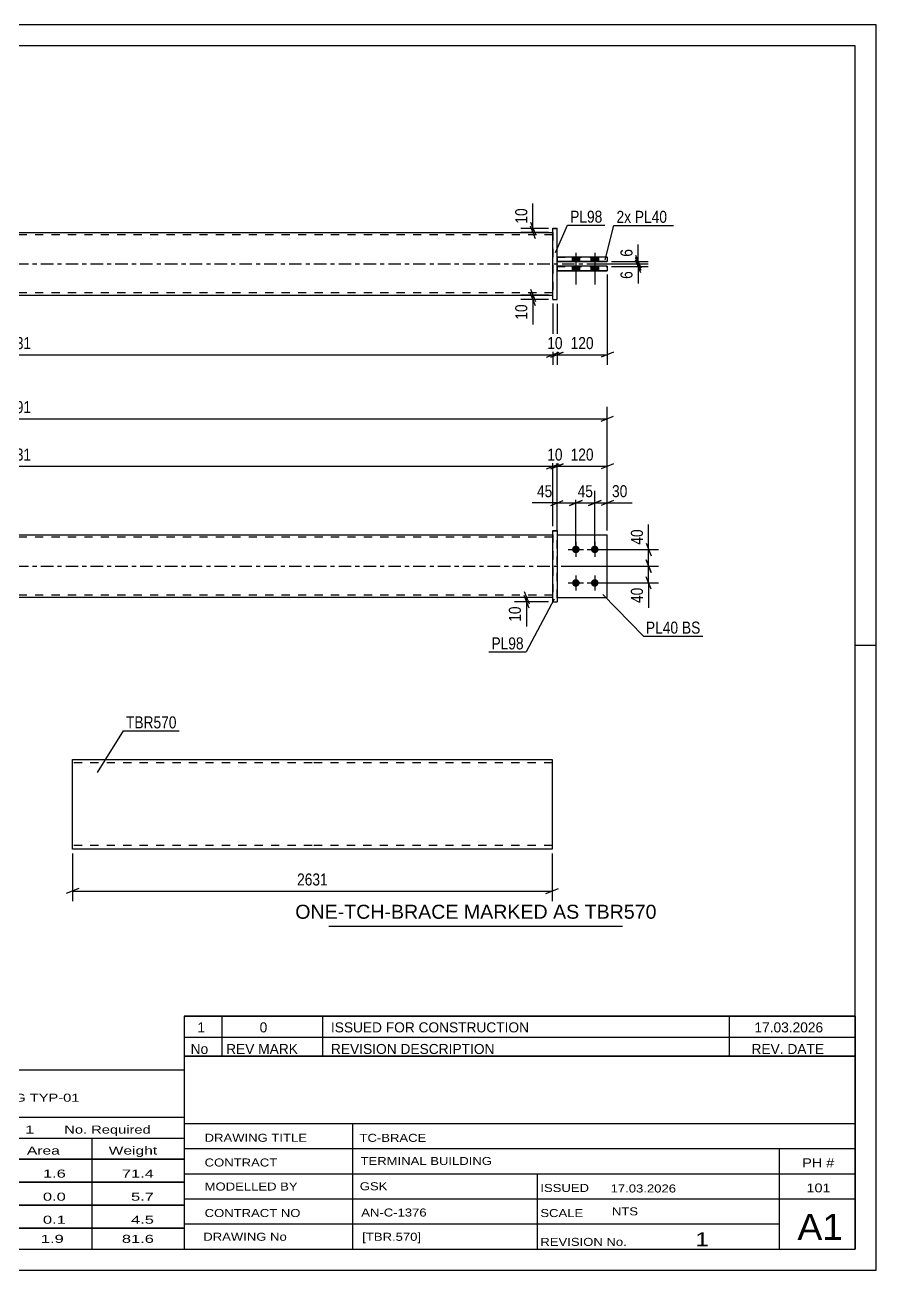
# Model space of a CAD drawing. Header units: millimetres. Extents: x 0 to 420, y 0 to 297.
# Drawn here: x 217 to 420, y 0 to 297 of the extents above; entities that cross this region are included whole.
import ezdxf

# ---------------------------------------------------------------- set-up
doc = ezdxf.new("R2010")
doc.units = ezdxf.units.MM
doc.linetypes.add('DXK_LINE_DOT2', pattern=[3.9198, 1.9599, -1.9599])
doc.linetypes.add('DXK_LINE_DOT3', pattern=[5.9187, 2.979, -0.9799, 0.9799, -0.9799])
doc.styles.add('Arial', font='ARIAL.TTF', dxfattribs={"height": 0.2})
doc.styles.add('Arial Narrow', font='ARIALN.TTF', dxfattribs={"height": 0.2})

# ---------------------------------------------------------------- blocks, each defined once
blk = doc.blocks.new('Unknown-582664691-1163')
at = {"color": 5, "linetype": 'Continuous'}
for p, q in [((420, 297), (0, 297)), ((420, 0), (420, 297)), ((415, 292), (5, 292)), ((415, 5), (415, 292)), ((420, 149), (415, 149)), ((5, 5), (415, 5)), ((0, 0), (420, 0))]:
    blk.add_line(p, q, dxfattribs=at)
blk = doc.blocks.new('Part-582664691-1798 - 1791')
at = {"color": 7, "linetype": 'DXK_LINE_DOT2'}
for p, q in [((343.91, 175.39), (355.91, 175.39)), ((343.91, 160.39), (343.91, 175.39)), ((343.91, 175.39), (355.91, 175.39)), ((355.91, 175.39), (355.91, 175.39)), ((355.91, 160.39), (355.91, 175.39)), ((343.91, 160.39), (343.91, 160.39))]:
    blk.add_line(p, q, dxfattribs=at)
at = {"color": 2, "linetype": 'Continuous'}
for p in [(343.91, 160.39), (343.91, 160.39), (355.91, 160.4), (355.91, 160.39), (355.91, 160.39)]:
    blk.add_line(p, (355.91, 160.39), dxfattribs=at)
blk = doc.blocks.new('Part-582664691-1809 - 1791')
at = {"color": 2, "linetype": 'Continuous'}
for p, q in [((342.91, 176.42), (343.91, 176.42)), ((342.91, 159.42), (342.91, 176.42)), ((343.91, 176.42), (343.91, 159.36)), ((342.91, 159.42), (342.91, 159.36)), ((342.91, 159.36), (342.91, 159.42)), ((342.91, 159.42), (343.91, 159.42)), ((342.91, 159.36), (343.91, 159.36))]:
    blk.add_line(p, q, dxfattribs=at)
at = {"color": 7, "linetype": 'DXK_LINE_DOT2'}
blk.add_line((342.91, 176.36), (343.91, 176.36), dxfattribs=at)
blk = doc.blocks.new('Part-582664691-1829 - 1791')
at = {"color": 2, "linetype": 'Continuous'}
for p, q in [((343.91, 175.4), (355.91, 175.4)), ((355.91, 160.4), (355.91, 175.4)), ((343.91, 160.4), (355.91, 160.4)), ((343.91, 160.4), (355.91, 160.4))]:
    blk.add_line(p, q, dxfattribs=at)
at = {"color": 7, "linetype": 'DXK_LINE_DOT2'}
for p, q in [((343.91, 175.4), (355.91, 175.4)), ((343.91, 160.4), (343.91, 175.4)), ((355.91, 175.4), (355.91, 175.4)), ((343.91, 160.4), (343.91, 160.4))]:
    blk.add_line(p, q, dxfattribs=at)
blk = doc.blocks.new('Part-582664691-1834 - 1791')
at = {"color": 2, "linetype": 'Continuous'}
for p, q in [((86.81, 175.39), (214.81, 175.39)), ((214.91, 175.39), (342.91, 175.39)), ((214.81, 160.39), (86.81, 160.39)), ((342.91, 160.39), (214.91, 160.39))]:
    blk.add_line(p, q, dxfattribs=at)
at = {"color": 7, "linetype": 'DXK_LINE_DOT2'}
for p, q in [((86.81, 160.39), (86.81, 175.39)), ((342.91, 175.39), (342.91, 160.39)), ((214.81, 174.79), (86.81, 174.79)), ((342.91, 174.79), (214.91, 174.79)), ((214.81, 160.99), (86.81, 160.99)), ((342.91, 160.99), (214.91, 160.99))]:
    blk.add_line(p, q, dxfattribs=at)
at = {"color": 7, "linetype": 'DXK_LINE_DOT3'}
for p, q in [((76.81, 167.89), (214.81, 167.89)), ((214.91, 167.89), (352.91, 167.89))]:
    blk.add_line(p, q, dxfattribs=at)
blk = doc.blocks.new('Bolt-582664691-1840 - 1791')
at = {"linetype": 'Continuous'}
for points in [[(348.41, 172.8), (348.59, 172.78), (348.77, 172.72), (348.94, 172.63), (349.08, 172.5), (349.19, 172.35), (349.26, 172.18), (349.3, 171.99), (349.3, 171.81), (349.26, 171.62), (349.19, 171.45), (349.08, 171.3), (348.94, 171.17), (348.77, 171.08), (348.59, 171.02), (348.41, 171), (348.22, 171.02), (348.04, 171.08), (347.88, 171.17), (347.74, 171.3), (347.63, 171.45), (347.55, 171.62), (347.51, 171.81), (347.51, 171.99), (347.55, 172.18), (347.63, 172.35), (347.74, 172.5), (347.88, 172.63), (348.04, 172.72), (348.22, 172.78)], [(352.91, 172.8), (353.09, 172.78), (353.27, 172.72), (353.44, 172.63), (353.58, 172.5), (353.69, 172.35), (353.76, 172.18), (353.8, 171.99), (353.8, 171.81), (353.76, 171.62), (353.69, 171.45), (353.58, 171.3), (353.44, 171.17), (353.27, 171.08), (353.09, 171.02), (352.91, 171), (352.72, 171.02), (352.54, 171.08), (352.38, 171.17), (352.24, 171.3), (352.13, 171.45), (352.05, 171.62), (352.01, 171.81), (352.01, 171.99), (352.05, 172.18), (352.13, 172.35), (352.24, 172.5), (352.38, 172.63), (352.54, 172.72), (352.72, 172.78)], [(348.41, 164.8), (348.59, 164.78), (348.77, 164.72), (348.94, 164.63), (349.08, 164.5), (349.19, 164.35), (349.26, 164.18), (349.3, 163.99), (349.3, 163.81), (349.26, 163.62), (349.19, 163.45), (349.08, 163.3), (348.94, 163.17), (348.77, 163.08), (348.59, 163.02), (348.41, 163), (348.22, 163.02), (348.04, 163.08), (347.88, 163.17), (347.74, 163.3), (347.63, 163.45), (347.55, 163.62), (347.51, 163.81), (347.51, 163.99), (347.55, 164.18), (347.63, 164.35), (347.74, 164.5), (347.88, 164.63), (348.04, 164.72), (348.22, 164.78)], [(352.91, 164.8), (353.09, 164.78), (353.27, 164.72), (353.44, 164.63), (353.58, 164.5), (353.69, 164.35), (353.76, 164.18), (353.8, 163.99), (353.8, 163.81), (353.76, 163.62), (353.69, 163.45), (353.58, 163.3), (353.44, 163.17), (353.27, 163.08), (353.09, 163.02), (352.91, 163), (352.72, 163.02), (352.54, 163.08), (352.38, 163.17), (352.24, 163.3), (352.13, 163.45), (352.05, 163.62), (352.01, 163.81), (352.01, 163.99), (352.05, 164.18), (352.13, 164.35), (352.24, 164.5), (352.38, 164.63), (352.54, 164.72), (352.72, 164.78)]]:
    blk.add_hatch(color=1, dxfattribs=at).paths.add_polyline_path(points)
at = {"color": 1, "linetype": 'Continuous'}
for p, q in [((348.41, 173.69), (348.41, 170.09)), ((352.91, 173.69), (352.91, 170.09)), ((346.61, 171.89), (350.21, 171.89)), ((351.11, 171.89), (354.71, 171.89)), ((346.61, 163.89), (350.21, 163.89)), ((348.41, 165.69), (348.41, 162.09)), ((351.11, 163.89), (354.71, 163.89)), ((352.91, 165.69), (352.91, 162.09))]:
    blk.add_line(p, q, dxfattribs=at)
blk = doc.blocks.new('Part-582664691-2125 - 2119')
at = {"color": 2, "linetype": 'Continuous'}
for p, q in [((355.91, 239.43), (343.91, 239.43)), ((343.91, 238.43), (355.91, 238.43)), ((343.91, 238.38), (355.91, 238.38)), ((355.91, 239.43), (355.91, 238.38))]:
    blk.add_line(p, q, dxfattribs=at)
at = {"color": 7, "linetype": 'DXK_LINE_DOT2'}
for p, q in [((343.91, 239.43), (343.91, 238.38)), ((343.91, 239.38), (355.91, 239.38))]:
    blk.add_line(p, q, dxfattribs=at)
blk = doc.blocks.new('Part-582664691-2130 - 2119')
at = {"color": 2, "linetype": 'Continuous'}
for p, q in [((355.91, 241.63), (343.91, 241.63)), ((343.91, 240.63), (355.91, 240.63)), ((343.91, 240.58), (355.91, 240.58)), ((355.91, 241.63), (355.91, 240.58))]:
    blk.add_line(p, q, dxfattribs=at)
at = {"color": 7, "linetype": 'DXK_LINE_DOT2'}
for p, q in [((343.91, 241.63), (343.91, 240.58)), ((343.91, 241.58), (355.91, 241.58))]:
    blk.add_line(p, q, dxfattribs=at)
blk = doc.blocks.new('Part-582664691-2147 - 2119')
at = {"color": 2, "linetype": 'Continuous'}
for p, q in [((86.81, 247.5), (214.81, 247.5)), ((214.91, 247.5), (342.91, 247.5)), ((86.81, 232.5), (214.81, 232.5)), ((214.91, 232.5), (342.91, 232.5))]:
    blk.add_line(p, q, dxfattribs=at)
at = {"color": 7, "linetype": 'DXK_LINE_DOT2'}
for p, q in [((86.81, 247.5), (86.81, 232.5)), ((214.81, 246.9), (86.81, 246.9)), ((342.91, 246.9), (214.91, 246.9)), ((342.91, 247.5), (342.91, 232.5)), ((214.81, 233.1), (86.81, 233.1)), ((342.91, 233.1), (214.91, 233.1))]:
    blk.add_line(p, q, dxfattribs=at)
at = {"color": 7, "linetype": 'DXK_LINE_DOT3'}
for p, q in [((76.81, 240), (214.81, 240)), ((214.91, 240), (352.91, 240))]:
    blk.add_line(p, q, dxfattribs=at)
blk = doc.blocks.new('Part-582664691-2142 - 2119')
at = {"color": 2, "linetype": 'Continuous'}
for p, q in [((342.91, 231.53), (342.91, 248.53)), ((342.91, 248.53), (343.91, 248.53)), ((343.91, 231.53), (343.91, 248.53)), ((342.91, 231.53), (343.91, 231.53)), ((342.91, 231.53), (342.91, 231.47)), ((342.91, 231.47), (342.91, 231.53)), ((342.91, 231.47), (343.91, 231.47)), ((343.91, 231.47), (343.91, 231.53)), ((343.91, 231.53), (343.91, 231.47))]:
    blk.add_line(p, q, dxfattribs=at)
at = {"color": 7, "linetype": 'DXK_LINE_DOT2'}
for q in [(342.91, 248.53), (343.91, 248.47)]:
    blk.add_line((342.91, 248.47), q, dxfattribs=at)
blk = doc.blocks.new('Bolt-582664691-2148 - 2119')
at = {"linetype": 'Continuous'}
for points in [[(349.31, 241.62), (347.51, 241.62), (347.51, 240.62), (349.31, 240.62)], [(349.31, 241.59), (347.51, 241.59), (347.51, 240.59), (349.31, 240.59)], [(353.81, 241.62), (352.01, 241.62), (352.01, 240.62), (353.81, 240.62)], [(353.81, 241.59), (352.01, 241.59), (352.01, 240.59), (353.81, 240.59)], [(349.31, 239.42), (347.51, 239.42), (347.51, 238.42), (349.31, 238.42)], [(349.31, 239.39), (347.51, 239.39), (347.51, 238.39), (349.31, 238.39)], [(353.81, 239.42), (352.01, 239.42), (352.01, 238.42), (353.81, 238.42)], [(353.81, 239.39), (352.01, 239.39), (352.01, 238.39), (353.81, 238.39)]]:
    blk.add_hatch(color=1, dxfattribs=at).paths.add_polyline_path(points)
at = {"color": 1, "linetype": 'Continuous'}
for p, q in [((347.51, 241.62), (347.51, 240.62)), ((347.51, 241.59), (347.51, 240.59)), ((348.41, 242.62), (348.41, 235.12)), ((348.41, 242.59), (348.41, 235.09)), ((349.31, 241.62), (349.31, 240.62)), ((349.31, 241.59), (349.31, 240.59)), ((352.01, 241.62), (352.01, 240.62)), ((352.01, 241.59), (352.01, 240.59)), ((352.91, 242.62), (352.91, 235.12)), ((352.91, 242.59), (352.91, 235.09)), ((353.81, 241.62), (353.81, 240.62)), ((353.81, 241.59), (353.81, 240.59)), ((347.51, 239.42), (347.51, 238.42)), ((347.51, 239.39), (347.51, 238.39)), ((349.31, 239.42), (349.31, 238.42)), ((349.31, 239.39), (349.31, 238.39)), ((352.01, 239.42), (352.01, 238.42)), ((352.01, 239.39), (352.01, 238.39)), ((353.81, 239.42), (353.81, 238.42)), ((353.81, 239.39), (353.81, 238.39))]:
    blk.add_line(p, q, dxfattribs=at)
blk = doc.blocks.new('Part-582664691-1273 - 1255')
at = {"color": 2, "linetype": 'Continuous'}
for p, q in [((228.39, 100.52), (228.39, 121.82)), ((228.39, 121.82), (285.53, 121.82)), ((285.63, 121.82), (342.78, 121.82)), ((342.78, 121.82), (342.78, 100.39)), ((228.39, 100.39), (228.39, 100.52)), ((285.53, 100.39), (228.39, 100.39)), ((342.78, 100.39), (285.63, 100.39))]:
    blk.add_line(p, q, dxfattribs=at)
at = {"color": 7, "linetype": 'DXK_LINE_DOT2'}
for p, q in [((285.53, 120.96), (228.39, 120.96)), ((342.78, 120.96), (285.63, 120.96)), ((228.39, 101.25), (228.39, 101.31)), ((285.53, 101.25), (228.39, 101.25)), ((342.78, 101.25), (285.63, 101.25)), ((342.78, 101.25), (342.78, 101.31))]:
    blk.add_line(p, q, dxfattribs=at)
blk = doc.blocks.new('StraightDimension-582664691-3371 - 1791')
at = {"color": 7, "linetype": 'Continuous'}
for p, q in [((86.81, 177.42), (86.81, 194.58)), ((342.91, 177.42), (342.91, 194.58)), ((88.31, 192.33), (85.31, 191.13)), ((86.81, 191.73), (342.91, 191.73)), ((341.41, 191.13), (344.41, 192.33))]:
    blk.add_line(p, q, dxfattribs=at)
at = {"color": 0}
blk.add_wipeout([(219.11, 192.48), (219.11, 196.68), (210.6, 196.68), (210.6, 192.48)], dxfattribs=at)
at = {"color": 3, "style": 'Arial Narrow'}
blk.add_text('2631', height=2.863, dxfattribs=at).set_placement((211.2, 193.08))
blk = doc.blocks.new('StraightDimension-582664691-3369 - 1791')
at = {"color": 7, "linetype": 'Continuous'}
for p, q in [((343.91, 176.4), (343.91, 194.58)), ((355.91, 176.4), (355.91, 194.58)), ((342.41, 191.13), (345.41, 192.33)), ((343.91, 191.73), (355.91, 191.73)), ((357.41, 192.33), (354.41, 191.13))]:
    blk.add_line(p, q, dxfattribs=at)
at = {"color": 0}
blk.add_wipeout([(353.25, 192.48), (353.25, 196.68), (346.56, 196.68), (346.56, 192.48)], dxfattribs=at)
at = {"color": 3, "style": 'Arial Narrow'}
blk.add_text('120', height=2.863, dxfattribs=at).set_placement((347.16, 193.08))
blk = doc.blocks.new('StraightDimension-582664691-2034 - 1791')
at = {"color": 7, "linetype": 'Continuous'}
for p, q in [((343.91, 176.4), (343.91, 185.85)), ((348.41, 172.89), (348.41, 185.85)), ((342.41, 182.4), (345.41, 183.6)), ((343.91, 183), (348.41, 183)), ((349.91, 183.6), (346.91, 182.4))]:
    blk.add_line(p, q, dxfattribs=at)
at = {"color": 0}
blk.add_wipeout([(343.38, 183.75), (343.38, 187.95), (338.53, 187.95), (338.53, 183.75)], dxfattribs=at)
at = {"color": 7, "linetype": 'Continuous'}
blk.add_line((343.91, 183), (338, 183), dxfattribs=at)
blk.add_line((343.91, 183), (338, 183), dxfattribs=at)
at = {"color": 3, "style": 'Arial Narrow'}
blk.add_text('45', height=2.863, dxfattribs=at).set_placement((339.13, 184.35))
blk = doc.blocks.new('StraightDimension-582664691-1842 - 1791')
at = {"color": 7, "linetype": 'Continuous'}
for p, q in [((341.91, 160.39), (333.8, 160.39)), ((336.05, 161.89), (337.25, 158.89)), ((337.25, 157.92), (336.05, 160.92)), ((336.65, 159.42), (336.65, 160.39)), ((341.91, 159.42), (333.8, 159.42))]:
    blk.add_line(p, q, dxfattribs=at)
at = {"color": 0}
blk.add_wipeout([(335.9, 158.9), (331.7, 158.9), (331.7, 154.04), (335.9, 154.04)], dxfattribs=at)
at = {"color": 7, "linetype": 'Continuous'}
blk.add_line((336.65, 159.42), (336.65, 153.52), dxfattribs=at)
blk.add_line((336.65, 159.42), (336.65, 153.52), dxfattribs=at)
at = {"color": 3, "style": 'Arial Narrow'}
blk.add_text('10', height=2.863, rotation=90.0002, dxfattribs=at).set_placement((335.3, 154.64))
blk = doc.blocks.new('StraightDimension-582664691-2050 - 1791')
at = {"color": 7, "linetype": 'Continuous'}
for p, q in [((348.41, 172.89), (348.41, 185.85)), ((352.91, 172.89), (352.91, 185.85)), ((346.91, 182.4), (349.91, 183.6)), ((348.41, 183), (352.91, 183)), ((354.41, 183.6), (351.41, 182.4))]:
    blk.add_line(p, q, dxfattribs=at)
at = {"color": 0}
blk.add_wipeout([(353.09, 183.75), (353.09, 187.95), (348.23, 187.95), (348.23, 183.75)], dxfattribs=at)
at = {"color": 3, "style": 'Arial Narrow'}
blk.add_text('45', height=2.863, dxfattribs=at).set_placement((348.83, 184.35))
blk = doc.blocks.new('StraightDimension-582664691-3370 - 1791')
at = {"color": 7, "linetype": 'Continuous'}
for p, q in [((342.91, 177.42), (342.91, 194.58)), ((343.91, 176.4), (343.91, 194.58)), ((341.41, 191.13), (344.41, 192.33)), ((345.41, 192.33), (342.41, 191.13)), ((342.91, 191.73), (343.91, 191.73))]:
    blk.add_line(p, q, dxfattribs=at)
at = {"color": 0}
blk.add_wipeout([(345.84, 192.48), (345.84, 196.68), (340.98, 196.68), (340.98, 192.48)], dxfattribs=at)
at = {"color": 3, "style": 'Arial Narrow'}
blk.add_text('10', height=2.863, dxfattribs=at).set_placement((341.58, 193.08))
blk = doc.blocks.new('StraightDimension-582664691-1995 - 1791')
at = {"color": 7, "linetype": 'Continuous'}
for p, q in [((365.15, 173.39), (366.35, 170.39)), ((353.91, 171.89), (368.15, 171.89)), ((366.35, 166.39), (365.15, 169.39)), ((365.75, 167.89), (365.75, 171.89)), ((344.91, 167.89), (368.15, 167.89))]:
    blk.add_line(p, q, dxfattribs=at)
at = {"color": 0}
blk.add_wipeout([(365, 177.28), (360.8, 177.28), (360.8, 172.42), (365, 172.42)], dxfattribs=at)
at = {"color": 7, "linetype": 'Continuous'}
blk.add_line((365.75, 171.89), (365.75, 177.8), dxfattribs=at)
blk.add_line((365.75, 171.89), (365.75, 177.8), dxfattribs=at)
at = {"color": 3, "style": 'Arial Narrow'}
blk.add_text('40', height=2.863, rotation=90.0002, dxfattribs=at).set_placement((364.4, 173.02))
blk = doc.blocks.new('StraightDimension-582664691-2004 - 1791')
at = {"color": 7, "linetype": 'Continuous'}
for p, q in [((365.15, 169.39), (366.35, 166.39)), ((344.91, 167.89), (368.15, 167.89)), ((365.75, 163.89), (365.75, 167.89)), ((353.91, 163.89), (368.15, 163.89)), ((366.35, 162.39), (365.15, 165.39))]:
    blk.add_line(p, q, dxfattribs=at)
at = {"color": 0}
blk.add_wipeout([(365, 163.37), (360.8, 163.37), (360.8, 158.51), (365, 158.51)], dxfattribs=at)
at = {"color": 7, "linetype": 'Continuous'}
blk.add_line((365.75, 163.89), (365.75, 157.99), dxfattribs=at)
blk.add_line((365.75, 163.89), (365.75, 157.99), dxfattribs=at)
at = {"color": 3, "style": 'Arial Narrow'}
blk.add_text('40', height=2.863, rotation=90.0002, dxfattribs=at).set_placement((364.4, 159.11))
blk = doc.blocks.new('StraightDimension-582664691-2014 - 1791')
at = {"color": 7, "linetype": 'Continuous'}
for p, q in [((73.81, 176.4), (73.81, 205.91)), ((355.91, 176.4), (355.91, 205.91)), ((75.31, 203.66), (72.31, 202.46)), ((73.81, 203.06), (355.91, 203.06)), ((354.41, 202.46), (357.41, 203.66))]:
    blk.add_line(p, q, dxfattribs=at)
at = {"color": 0}
blk.add_wipeout([(219.11, 203.81), (219.11, 208.01), (210.6, 208.01), (210.6, 203.81)], dxfattribs=at)
at = {"color": 3, "style": 'Arial Narrow'}
blk.add_text('2891', height=2.863, dxfattribs=at).set_placement((211.2, 204.41))
blk = doc.blocks.new('StraightDimension-582664691-2063 - 1791')
at = {"color": 7, "linetype": 'Continuous'}
for p, q in [((352.91, 172.89), (352.91, 185.85)), ((355.91, 176.4), (355.91, 185.85)), ((351.41, 182.4), (354.41, 183.6)), ((352.91, 183), (355.91, 183)), ((357.41, 183.6), (354.41, 182.4))]:
    blk.add_line(p, q, dxfattribs=at)
at = {"color": 0}
blk.add_wipeout([(361.29, 183.75), (361.29, 187.95), (356.43, 187.95), (356.43, 183.75)], dxfattribs=at)
at = {"color": 7, "linetype": 'Continuous'}
blk.add_line((355.91, 183), (361.81, 183), dxfattribs=at)
blk.add_line((355.91, 183), (361.81, 183), dxfattribs=at)
at = {"color": 3, "style": 'Arial Narrow'}
blk.add_text('30', height=2.863, dxfattribs=at).set_placement((357.03, 184.35))
blk = doc.blocks.new('StraightDimension-582664691-2264 - 2119')
at = {"color": 7, "linetype": 'Continuous'}
for p, q in [((86.81, 230.47), (86.81, 215.93)), ((342.91, 230.53), (342.91, 215.93)), ((88.31, 218.93), (85.31, 217.73)), ((86.81, 218.33), (342.91, 218.33)), ((341.41, 217.73), (344.41, 218.93))]:
    blk.add_line(p, q, dxfattribs=at)
at = {"color": 0}
blk.add_wipeout([(219.11, 219.08), (219.11, 223.28), (210.6, 223.28), (210.6, 219.08)], dxfattribs=at)
at = {"color": 3, "style": 'Arial Narrow'}
blk.add_text('2631', height=2.863, dxfattribs=at).set_placement((211.2, 219.68))
blk = doc.blocks.new('StraightDimension-582664691-2176 - 2119')
at = {"color": 7, "linetype": 'Continuous'}
for p, q in [((337.57, 249.97), (338.77, 246.97)), ((341.91, 248.47), (335.32, 248.47)), ((341.91, 247.5), (335.32, 247.5)), ((338.77, 246), (337.57, 249)), ((338.17, 247.5), (338.17, 248.47))]:
    blk.add_line(p, q, dxfattribs=at)
at = {"color": 0}
blk.add_wipeout([(337.42, 253.85), (333.22, 253.85), (333.22, 249), (337.42, 249)], dxfattribs=at)
at = {"color": 7, "linetype": 'Continuous'}
blk.add_line((338.17, 248.47), (338.17, 254.38), dxfattribs=at)
blk.add_line((338.17, 248.47), (338.17, 254.38), dxfattribs=at)
at = {"color": 3, "style": 'Arial Narrow'}
blk.add_text('10', height=2.863, rotation=90.0002, dxfattribs=at).set_placement((336.82, 249.6))
blk = doc.blocks.new('StraightDimension-582664691-2187 - 2119')
at = {"color": 7, "linetype": 'Continuous'}
for p, q in [((356.91, 240.58), (365.66, 240.58)), ((362.66, 242.08), (363.86, 239.08)), ((363.86, 238.5), (362.66, 241.5)), ((363.26, 240), (363.26, 240.58)), ((351.66, 240), (365.66, 240))]:
    blk.add_line(p, q, dxfattribs=at)
at = {"color": 0}
blk.add_wipeout([(362.51, 244.13), (358.31, 244.13), (358.31, 241.1), (362.51, 241.1)], dxfattribs=at)
at = {"color": 7, "linetype": 'Continuous'}
blk.add_line((363.26, 240.58), (363.26, 244.65), dxfattribs=at)
blk.add_line((363.26, 240.58), (363.26, 244.65), dxfattribs=at)
at = {"color": 3, "style": 'Arial Narrow'}
blk.add_text('6', height=2.86, rotation=90.0002, dxfattribs=at).set_placement((361.91, 241.7))
blk = doc.blocks.new('StraightDimension-582664691-2196 - 2119')
at = {"color": 7, "linetype": 'Continuous'}
for p, q in [((362.66, 241.5), (363.86, 238.5)), ((363.86, 237.88), (362.66, 240.88)), ((351.66, 240), (365.66, 240)), ((356.91, 239.38), (365.66, 239.38)), ((363.26, 239.38), (363.26, 240))]:
    blk.add_line(p, q, dxfattribs=at)
at = {"color": 0}
blk.add_wipeout([(362.51, 238.85), (358.31, 238.85), (358.31, 235.82), (362.51, 235.82)], dxfattribs=at)
at = {"color": 7, "linetype": 'Continuous'}
blk.add_line((363.26, 239.38), (363.26, 235.3), dxfattribs=at)
blk.add_line((363.26, 239.38), (363.26, 235.3), dxfattribs=at)
at = {"color": 3, "style": 'Arial Narrow'}
blk.add_text('6', height=2.86, rotation=90.0002, dxfattribs=at).set_placement((361.91, 236.42))
blk = doc.blocks.new('StraightDimension-582664691-2216 - 2119')
at = {"color": 7, "linetype": 'Continuous'}
for p, q in [((341.91, 232.5), (335.32, 232.5)), ((337.57, 234), (338.77, 231)), ((338.77, 229.97), (337.57, 232.97)), ((338.17, 231.47), (338.17, 232.5)), ((341.91, 231.47), (335.32, 231.47))]:
    blk.add_line(p, q, dxfattribs=at)
at = {"color": 0}
blk.add_wipeout([(337.42, 230.95), (333.22, 230.95), (333.22, 226.09), (337.42, 226.09)], dxfattribs=at)
at = {"color": 7, "linetype": 'Continuous'}
blk.add_line((338.17, 231.47), (338.17, 225.57), dxfattribs=at)
blk.add_line((338.17, 231.47), (338.17, 225.57), dxfattribs=at)
at = {"color": 3, "style": 'Arial Narrow'}
blk.add_text('10', height=2.863, rotation=90.0002, dxfattribs=at).set_placement((336.82, 226.69))
blk = doc.blocks.new('StraightDimension-582664691-2226 - 2119')
at = {"color": 7, "linetype": 'Continuous'}
for p, q in [((355.91, 237.43), (355.91, 215.93)), ((343.91, 230.47), (343.91, 215.93)), ((342.41, 217.73), (345.41, 218.93)), ((343.91, 218.33), (355.91, 218.33)), ((357.41, 218.93), (354.41, 217.73))]:
    blk.add_line(p, q, dxfattribs=at)
at = {"color": 0}
blk.add_wipeout([(353.25, 219.08), (353.25, 223.28), (346.56, 223.28), (346.56, 219.08)], dxfattribs=at)
at = {"color": 3, "style": 'Arial Narrow'}
blk.add_text('120', height=2.863, dxfattribs=at).set_placement((347.16, 219.68))
blk = doc.blocks.new('StraightDimension-582664691-2236 - 2119')
at = {"color": 7, "linetype": 'Continuous'}
for p, q in [((342.91, 230.53), (342.91, 215.93)), ((343.91, 230.47), (343.91, 215.93)), ((341.41, 217.73), (344.41, 218.93)), ((345.41, 218.93), (342.41, 217.73)), ((342.91, 218.33), (343.91, 218.33))]:
    blk.add_line(p, q, dxfattribs=at)
at = {"color": 0}
blk.add_wipeout([(345.84, 219.08), (345.84, 223.28), (340.98, 223.28), (340.98, 219.08)], dxfattribs=at)
at = {"color": 3, "style": 'Arial Narrow'}
blk.add_text('10', height=2.863, dxfattribs=at).set_placement((341.58, 219.68))
blk = doc.blocks.new('StraightDimension-582664691-1353 - 1255')
at = {"color": 7, "linetype": 'Continuous'}
for p, q in [((228.39, 99.39), (228.39, 87.99)), ((342.78, 99.39), (342.78, 87.99)), ((229.89, 90.99), (226.89, 89.79)), ((228.39, 90.39), (342.78, 90.39)), ((341.28, 89.79), (344.28, 90.99))]:
    blk.add_line(p, q, dxfattribs=at)
at = {"color": 0}
blk.add_wipeout([(289.84, 91.14), (289.84, 95.34), (281.33, 95.34), (281.33, 91.14)], dxfattribs=at)
at = {"color": 3, "style": 'Arial Narrow'}
blk.add_text('2631', height=2.863, dxfattribs=at).set_placement((281.93, 91.74))
blk = doc.blocks.new('Unknown-582664691-3512')
at = {"color": 7, "linetype": 'Continuous'}
for p, q in [((255, 51.05), (255, 5)), ((255, 51.05), (415, 51.05)), ((415, 51), (415, 5)), ((255, 35), (415, 35)), ((295.14, 35), (295.14, 5)), ((255, 29), (415, 29)), ((397, 5.05), (397, 29.05)), ((255, 23), (415, 23)), ((339.14, 23), (339.14, 5)), ((255, 17), (415, 17)), ((255, 11), (397, 11)), ((255, 5), (415, 5))]:
    blk.add_line(p, q, dxfattribs=at)
at = {"color": 7, "style": 'Arial Narrow'}
for s, height, width, p in [('DRAWING TITLE', 1.9089, 1.425378, (259.88, 30.61)), ('TC-BRACE', 1.909, 1.425378, (296.81, 30.59)), ('TERMINAL BUILDING', 1.9089, 1.425378, (297.06, 25.07)), ('CONTRACT', 1.909, 1.425378, (259.88, 24.71)), ('MODELLED BY', 1.9089, 1.425378, (259.88, 18.98)), ('GSK', 1.909, 1.425378, (296.88, 19.04)), ('ISSUED', 1.909, 1.425378, (339.94, 18.64)), ('17.03.2026', 1.909, 1.425378, (356.69, 18.52)), ('CONTRACT NO', 1.9089, 1.425378, (259.88, 12.66)), ('AN-C-1376', 1.909, 1.425378, (297.23, 12.78)), ('SCALE', 1.909, 1.425378, (339.94, 12.65)), ('A1', 6.204, 1.25, (401.24, 7.2)), ('DRAWING No', 1.909, 1.425378, (259.56, 7)), ('[TBR.570]', 1.909, 1.425378, (297.46, 6.99)), ('1', 3.34, 1.5, (376.91, 5.68)), ('REVISION No.', 1.9089, 1.425378, (339.94, 5.77))]:
    blk.add_text(s, height=height, dxfattribs=dict(at, width=width)).set_placement(p)
at = {"color": 7, "linetype": 'Continuous', "style": 'Arial Narrow'}
for s, height, width, p in [('PH #', 2.1, 1.42538, (402.4, 24.55)), ('101', 2.1, 1.42538, (403.41, 18.55)), ('NTS', 1.909, 1.425378, (357, 13.05))]:
    blk.add_text(s, height=height, dxfattribs=dict(at, width=width)).set_placement(p)
blk = doc.blocks.new('Unknown-582664691-3513')
at = {"color": 7, "linetype": 'Continuous'}
for p, q in [((255, 60.55), (415, 60.55)), ((415, 60.55), (255, 60.55)), ((255, 60.55), (255, 55.55)), ((264, 60.55), (264, 55.55)), ((288, 60.55), (288, 55.55)), ((385, 60.55), (385, 55.55)), ((415, 60.55), (415, 55.55)), ((255, 55.55), (415, 55.55)), ((255, 55.55), (255, 51.05)), ((255, 55.55), (415, 55.55)), ((264, 55.55), (264, 51.05)), ((288, 55.55), (288, 51.05)), ((385, 55.55), (385, 51.05)), ((415, 55.55), (415, 51.05)), ((415, 51.05), (255, 51.05))]:
    blk.add_line(p, q, dxfattribs=at)
at = {"color": 7, "linetype": 'Continuous', "style": 'Arial Narrow'}
for s, height, width, p in [('1', 2.39, 1.196471, (258.16, 56.7)), ('0', 2.39, 1.196471, (273, 56.7)), ('ISSUED FOR CONSTRUCTION', 2.3861, 1.196471, (290, 56.7)), ('17.03.2026', 2.386, 1.196471, (391, 56.7)), ('No', 2.386, 1.2, (256.54, 51.55)), ('REV MARK', 2.386, 1.2, (265, 51.55)), ('REVISION DESCRIPTION', 2.3861, 1.2, (290, 51.55)), ('REV. DATE', 2.386, 1.2, (390.28, 51.55))]:
    blk.add_text(s, height=height, dxfattribs=dict(at, width=width)).set_placement(p)
blk = doc.blocks.new('Unknown-582664691-3514')
at = {"color": 7, "linetype": 'Continuous'}
for p, q in [((95, 47.75), (255, 47.75)), ((95, 36.5), (95, 47.75)), ((255, 47.75), (255, 36.5)), ((95, 36.5), (255, 36.5)), ((95, 36.5), (95, 31.5)), ((255, 36.5), (255, 31.5)), ((95, 31.5), (255, 31.5)), ((95, 31.5), (95, 26.5)), ((119, 31.5), (119, 26.5)), ((154.5, 31.5), (154.5, 26.5)), ((180.5, 31.5), (180.5, 26.5)), ((193.5, 31.5), (193.5, 26.5)), ((211, 31.5), (211, 26.5)), ((233, 31.5), (233, 26.5)), ((255, 31.5), (255, 26.5)), ((95, 26.5), (255, 26.5)), ((95, 26.45), (95, 21.05)), ((95, 26.45), (255, 26.45)), ((119, 26.5), (119, 21)), ((154.5, 26.5), (154.5, 21)), ((180.5, 26.5), (180.5, 21)), ((193.5, 26.5), (193.5, 21)), ((211, 26.5), (211, 21)), ((233, 26.5), (233, 21)), ((255, 26.45), (255, 21.05)), ((95, 21.05), (255, 21.05)), ((95, 20.95), (95, 15.55)), ((95, 20.95), (255, 20.95)), ((119, 21), (119, 15.5)), ((154.5, 21), (154.5, 15.5)), ((180.5, 21), (180.5, 15.5)), ((193.5, 21), (193.5, 15.5)), ((211, 21), (211, 15.5)), ((233, 21), (233, 15.5)), ((255, 20.95), (255, 15.55)), ((95, 15.55), (255, 15.55)), ((95, 15.45), (95, 10.05)), ((95, 15.45), (255, 15.45)), ((119, 15.5), (119, 10)), ((154.5, 15.5), (154.5, 10)), ((180.5, 15.5), (180.5, 10)), ((193.5, 15.5), (193.5, 10)), ((211, 15.5), (211, 10)), ((233, 15.5), (233, 10)), ((255, 15.45), (255, 10.05)), ((95, 10.05), (255, 10.05)), ((95, 10), (255, 10)), ((95, 10), (95, 5)), ((211, 10), (211, 5)), ((233, 10), (233, 5)), ((255, 10), (255, 5)), ((95, 5), (255, 5))]:
    blk.add_line(p, q, dxfattribs=at)
at = {"color": 7, "style": 'Arial Narrow'}
for s, height, width, p in [('GENERAL NOTES & WELD DETAILS :', 2.8633, 1.4, (96.15, 40.06)), ('REFER TYP DRAWING TYP-01', 1.9089, 1.6, (179.7, 40.16)), ("MATERIAL LIST FOR ASSEMBLY MK'D", 1.9089, 1.6, (96.15, 32.56)), ('TBR570', 1.909, 1.794707, (187.59, 32.47)), ('1', 1.91, 1.794707, (217.08, 32.56)), ('No. Required', 1.9089, 1.6, (226.41, 32.56)), ('Mark', 1.909, 1.7, (96.34, 27.5)), ('Profile', 1.909, 1.7, (129.41, 27.5)), ('Material', 1.909, 1.7, (159.54, 27.56)), ('No.', 1.909, 1.7, (184.5, 27.56)), ('Length', 1.909, 1.7, (195, 27.56)), ('Area', 1.909, 1.7, (217.5, 27.56)), ('Weight', 1.909, 1.7, (237, 27.56))]:
    blk.add_text(s, height=height, dxfattribs=dict(at, width=width)).set_placement(p)
at = {"color": 7, "linetype": 'Continuous', "style": 'Arial Narrow'}
for s, height, width, p in [('TBR570', 1.909, 1.794707, (96.5, 22.06)), ('SHS150*6', 1.909, 1.794707, (121, 22.06)), ('E350', 1.909, 1.794707, (160.74, 22.06)), ('1', 1.91, 1.794707, (184.86, 22.06)), ('2631', 1.909, 1.794707, (197.58, 22.06)), ('1.6', 1.909, 1.794707, (221.32, 22.06)), ('71.4', 1.909, 1.794707, (240.14, 22.06)), ('PL40', 1.909, 1.794707, (96.5, 16.56)), ('PL10*120', 1.909, 1.794707, (121, 16.56)), ('E350', 1.909, 1.794707, (160.74, 16.56)), ('4', 1.91, 1.794707, (184.86, 16.56)), ('150', 1.909, 1.794707, (199.77, 16.56)), ('0.0', 1.909, 1.794707, (221.32, 16.56)), ('5.7', 1.909, 1.794707, (242.33, 16.56)), ('PL98', 1.909, 1.794707, (96.5, 11.06)), ('PL10*170', 1.909, 1.794707, (121, 11.06)), ('E350', 1.909, 1.794707, (160.74, 11.06)), ('2', 1.91, 1.794707, (184.86, 11.06)), ('170', 1.909, 1.794707, (199.77, 11.06)), ('0.1', 1.909, 1.794707, (221.32, 11.06)), ('4.5', 1.909, 1.794707, (242.33, 11.06)), ('Total', 1.909, 1.7, (197.33, 6.5)), ('1.9', 1.909, 1.794707, (220.83, 6.5)), ('81.6', 1.909, 1.794707, (240.14, 6.5))]:
    blk.add_text(s, height=height, dxfattribs=dict(at, width=width)).set_placement(p)
blk = doc.blocks.new('Unknown-582664691-3515')
at = {"color": 7, "linetype": 'Continuous'}
blk.add_line((289.5, 82.05), (359.5, 82.05), dxfattribs=at)
at = {"color": 7, "style": 'Arial'}
blk.add_text('ONE-TCH-BRACE MARKED AS TBR570', height=3.3428, dxfattribs=at).set_placement((281.49, 83.8))
blk = doc.blocks.new('Mark-582664691-1805 - 1791')
at = {"color": 0}
blk.add_wipeout([(335.96, 148.05), (335.96, 151.05), (328.28, 151.05), (328.28, 148.05)], dxfattribs=at)
blk.add_wipeout([(335.96, 148.05), (335.96, 151.05), (328.28, 151.05), (328.28, 148.05)], dxfattribs=at)
at = {"color": 30, "linetype": 'Continuous'}
for p in [(343.21, 160.06), (327.68, 147.45)]:
    blk.add_line(p, (336.56, 147.45), dxfattribs=at)
at = {"color": 3, "style": 'Arial Narrow'}
blk.add_text('PL98', height=2.863, dxfattribs=at).set_placement((328.28, 148.05))
blk = doc.blocks.new('MarkSet-582664691-2110 - 1791')
at = {"color": 0}
blk.add_wipeout([(372.8, 151.81), (372.8, 154.81), (365.12, 154.81), (365.12, 151.81)], dxfattribs=at)
blk.add_wipeout([(372.8, 151.81), (372.8, 154.81), (365.12, 154.81), (365.12, 151.81)], dxfattribs=at)
at = {"color": 30, "linetype": 'Continuous'}
blk.add_line((354.84, 161.18), (364.52, 151.21), dxfattribs=at)
at = {"color": 0}
blk.add_wipeout([(378.08, 151.81), (378.08, 154.81), (373.7, 154.81), (373.7, 151.81)], dxfattribs=at)
blk.add_wipeout([(378.08, 151.81), (378.08, 154.81), (373.7, 154.81), (373.7, 151.81)], dxfattribs=at)
at = {"color": 30, "linetype": 'Continuous'}
blk.add_line((364.52, 151.21), (378.68, 151.21), dxfattribs=at)
at = {"color": 3, "style": 'Arial Narrow'}
for s, p in [('PL40', (365.12, 151.81)), ('BS', (373.7, 151.81))]:
    blk.add_text(s, height=2.863, dxfattribs=at).set_placement(p)
blk = doc.blocks.new('MarkSet-582664691-2332 - 2119')
at = {"color": 0}
blk.add_wipeout([(361.57, 249.79), (361.57, 252.79), (358.1, 252.79), (358.1, 249.79)], dxfattribs=at)
blk.add_wipeout([(361.57, 249.79), (361.57, 252.79), (358.1, 252.79), (358.1, 249.79)], dxfattribs=at)
at = {"color": 30, "linetype": 'Continuous'}
blk.add_line((355.43, 240.99), (357.5, 249.19), dxfattribs=at)
at = {"color": 0}
blk.add_wipeout([(370.15, 249.79), (370.15, 252.79), (362.47, 252.79), (362.47, 249.79)], dxfattribs=at)
blk.add_wipeout([(370.15, 249.79), (370.15, 252.79), (362.47, 252.79), (362.47, 249.79)], dxfattribs=at)
at = {"color": 30, "linetype": 'Continuous'}
blk.add_line((357.5, 249.19), (371.65, 249.19), dxfattribs=at)
at = {"color": 3, "style": 'Arial Narrow'}
for s, p in [('2x', (358.1, 249.79)), ('PL40', (362.47, 249.79))]:
    blk.add_text(s, height=2.863, dxfattribs=at).set_placement(p)
blk = doc.blocks.new('Mark-582664691-3225 - 2119')
at = {"color": 0}
blk.add_wipeout([(354.72, 249.83), (354.72, 252.83), (347.05, 252.83), (347.05, 249.83)], dxfattribs=at)
blk.add_wipeout([(354.72, 249.83), (354.72, 252.83), (347.05, 252.83), (347.05, 249.83)], dxfattribs=at)
at = {"color": 30, "linetype": 'Continuous'}
for p, q in [((343.57, 242.74), (346.45, 249.23)), ((346.45, 249.23), (355.32, 249.23))]:
    blk.add_line(p, q, dxfattribs=at)
at = {"color": 3, "style": 'Arial Narrow'}
blk.add_text('PL98', height=2.863, dxfattribs=at).set_placement((347.05, 249.83))
blk = doc.blocks.new('Mark-582664691-1268 - 1255')
at = {"color": 0}
blk.add_wipeout([(253.18, 129.21), (253.18, 132.21), (241.13, 132.21), (241.13, 129.21)], dxfattribs=at)
blk.add_wipeout([(253.18, 129.21), (253.18, 132.21), (241.13, 132.21), (241.13, 129.21)], dxfattribs=at)
at = {"color": 30, "linetype": 'Continuous'}
for p, q in [((234.32, 118.7), (240.53, 128.61)), ((240.53, 128.61), (253.78, 128.61))]:
    blk.add_line(p, q, dxfattribs=at)
at = {"color": 3, "style": 'Arial Narrow'}
blk.add_text('TBR570', height=2.863, dxfattribs=at).set_placement((241.13, 129.21))

msp = doc.modelspace()

# ---------------------------------------------------------------- block references
for name in ['Unknown-582664691-1163', 'Part-582664691-2147 - 2119', 'Part-582664691-2142 - 2119', 'Part-582664691-2130 - 2119', 'Bolt-582664691-2148 - 2119', 'Part-582664691-2125 - 2119', 'Part-582664691-1834 - 1791', 'Part-582664691-1809 - 1791', 'Part-582664691-1829 - 1791', 'Part-582664691-1798 - 1791', 'Bolt-582664691-1840 - 1791', 'Part-582664691-1273 - 1255', 'Unknown-582664691-3513', 'Unknown-582664691-3512', 'Unknown-582664691-3514']:
    msp.add_blockref(name, (0, 0))

# ---------------------------------------------------------------- next in the draw order: block references
for name in ['StraightDimension-582664691-2176 - 2119', 'StraightDimension-582664691-2187 - 2119', 'StraightDimension-582664691-2264 - 2119', 'StraightDimension-582664691-3371 - 1791', 'StraightDimension-582664691-1842 - 1791', 'Mark-582664691-1268 - 1255', 'StraightDimension-582664691-1353 - 1255']:
    msp.add_blockref(name, (0, 0))

# ---------------------------------------------------------------- next in the draw order: block references
for name in ['StraightDimension-582664691-2196 - 2119', 'StraightDimension-582664691-2216 - 2119', 'StraightDimension-582664691-3369 - 1791', 'Mark-582664691-1805 - 1791', 'Unknown-582664691-3515']:
    msp.add_blockref(name, (0, 0))

# ---------------------------------------------------------------- next in the draw order: block references
for name in ['MarkSet-582664691-2332 - 2119', 'StraightDimension-582664691-2226 - 2119', 'StraightDimension-582664691-2034 - 1791']:
    msp.add_blockref(name, (0, 0))

# ---------------------------------------------------------------- next in the draw order: block references
for name in ['Mark-582664691-3225 - 2119', 'StraightDimension-582664691-2236 - 2119', 'StraightDimension-582664691-2050 - 1791']:
    msp.add_blockref(name, (0, 0))

# ---------------------------------------------------------------- next in the draw order: block references
msp.add_blockref('StraightDimension-582664691-3370 - 1791', (0, 0))

# ---------------------------------------------------------------- next in the draw order: block references
msp.add_blockref('StraightDimension-582664691-1995 - 1791', (0, 0))

# ---------------------------------------------------------------- next in the draw order: block references
for name in ['StraightDimension-582664691-2014 - 1791', 'StraightDimension-582664691-2004 - 1791']:
    msp.add_blockref(name, (0, 0))

# ---------------------------------------------------------------- next in the draw order: block references
for name in ['StraightDimension-582664691-2063 - 1791', 'MarkSet-582664691-2110 - 1791']:
    msp.add_blockref(name, (0, 0))

doc.saveas('drawing.dxf')
